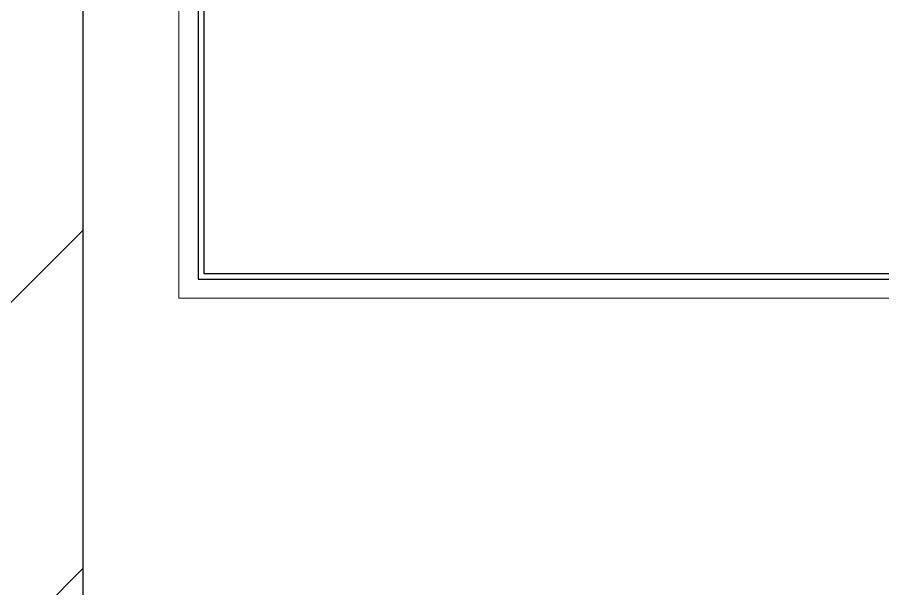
# Model space of a CAD drawing. Header units: millimetres. Extents: x -406921 to 13185, y -22195 to 9270.
# Drawn here: x 9198.8 to 9424.9, y 4084.1 to 4233.5 of the extents above; entities that cross this region are included whole.
import ezdxf

# ---------------------------------------------------------------- set-up
doc = ezdxf.new("R2010")
doc.units = ezdxf.units.MM
doc.header["$MEASUREMENT"] = 0
doc.layers.get('0').update_dxf_attribs({"lineweight": 25})
doc.layers.add('D', color=3, linetype='Continuous', lineweight=13)

msp = doc.modelspace()

# ---------------------------------------------------------------- hatches: boundary and pattern name
at = {"layer": 'D'}
h = msp.add_hatch(dxfattribs=at)
h.set_pattern_fill('ANSI31', color=256, scale=500, style=0)
h.set_pattern_definition([(45, (223615.06, 23061.8), (-44.194174, 44.194174), [])])
h.paths.add_polyline_path([(10016.063, 4430.033), (10016.063, 3800.033), (10016.063, 3370.033), (10016.063, 2750.033), (9991.063, 2750.033), (9991.063, 2740.033), (9981.455, 2740.033), (9981.455, 2732.033), (10015.563, 2732.033), (10015.563, 2729.033), (10146.847, 2729.033), (10146.847, 4515.967), (10816.063, 4515.967), (10816.063, 5429.033), (8416.063, 5429.033), (8416.063, 4515.967), (9085.278, 4515.967), (9085.278, 2729.033), (9216.562, 2729.033), (9216.562, 2732.033), (9250.67, 2732.033), (9250.67, 2740.033), (9241.063, 2740.033), (9241.063, 2750.033), (9216.063, 2750.033), (9216.063, 3370.033), (9216.063, 3800.033), (9216.063, 4430.033)])

# ---------------------------------------------------------------- linework, layer by layer
msp.add_line((9216.063, 3800.033), (9216.063, 4430.033))
at = {"lineweight": 5}
msp.add_lwpolyline([(9241.063, 4160.033), (9991.063, 4160.033), (9991.063, 4380.033), (9241.063, 4380.033), (9241.063, 4160.033)], close=True, dxfattribs=at)
for points in [[(9246.063, 4165.033), (9986.063, 4165.033), (9986.063, 4375.033), (9246.063, 4375.033)], [(9247.563, 4166.533), (9984.563, 4166.533), (9984.563, 4373.533), (9247.563, 4373.533)]]:
    msp.add_lwpolyline(points, close=True)

doc.saveas('drawing.dxf')
